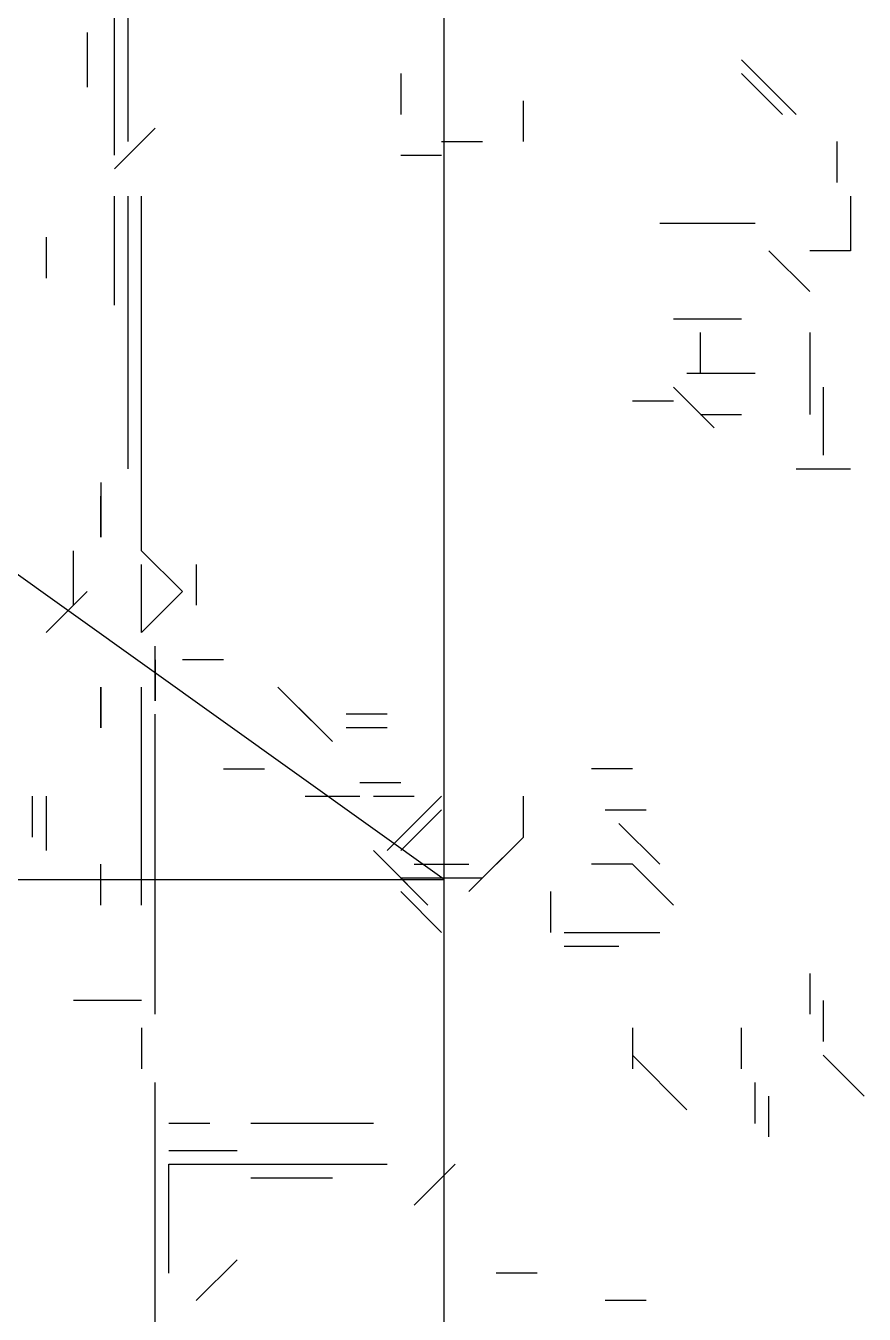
# Model space of a CAD drawing. Extents: x 34 to 168, y 38 to 138.
# Drawn here: x 124.88 to 135.13, y 79.69 to 95.44 of the extents above; entities that cross this region are included whole.
import ezdxf

# ---------------------------------------------------------------- set-up
doc = ezdxf.new("R2010")
doc.units = 0
doc.layers.add('STRUCTURE', color=1, linetype='CONTINUOUS')

msp = doc.modelspace()

# ---------------------------------------------------------------- linework, layer by layer
for p, q in [((125.967, 95.0203), (125.967, 98.3536)), ((125.967, 95.0203), (125.967, 98.3536)), ((125.967, 94.5203), (125.967, 98.3536)), ((125.967, 93.8536), (125.967, 97.8536)), ((126.1337, 94.5203), (126.1337, 97.3536)), ((126.1337, 94.0203), (126.1337, 96.687)), ((126.1337, 94.0203), (126.1337, 96.0203)), ((126.1337, 94.0203), (126.1337, 96.0203)), ((126.1337, 94.0203), (126.1337, 95.687)), ((125.6337, 95.3536), (125.6337, 94.687)), ((126.1337, 94.0203), (126.1337, 95.3536)), ((125.967, 94.687), (125.967, 95.187)), ((133.6337, 95.0203), (134.3003, 94.3536)), ((133.6337, 95.0203), (134.3003, 94.3536)), ((129.467, 94.8536), (129.467, 94.3536)), ((129.467, 94.8536), (129.467, 94.3536)), ((133.6337, 94.8536), (134.1337, 94.3536)), ((133.8003, 94.8536), (134.3003, 94.3536)), ((130.967, 94.0203), (130.967, 94.5203)), ((130.967, 94.0203), (130.967, 94.5203)), ((130.967, 94.0203), (130.967, 94.5203)), ((130.967, 94.0203), (130.967, 94.5203)), ((126.467, 94.187), (125.967, 93.687)), ((129.967, 94.0203), (130.467, 94.0203)), ((129.967, 94.0203), (130.467, 94.0203)), ((134.8003, 94.0203), (134.8003, 93.5203)), ((129.467, 93.8536), (129.967, 93.8536)), ((125.967, 92.0203), (125.967, 93.3536)), ((126.1337, 91.5203), (126.1337, 93.3536)), ((126.1337, 90.5203), (126.1337, 93.3536)), ((126.1337, 91.5203), (126.1337, 93.3536)), ((126.1337, 91.5203), (126.1337, 93.3536)), ((126.1337, 90.8536), (126.1337, 93.3536)), ((126.1337, 90.5203), (126.1337, 93.3536)), ((126.1337, 91.5203), (126.1337, 93.3536)), ((126.3003, 90.187), (126.3003, 93.3536)), ((134.967, 93.3536), (134.967, 92.687)), ((133.3003, 93.0203), (132.6337, 93.0203)), ((133.3003, 93.0203), (132.6337, 93.0203)), ((133.3003, 93.0203), (132.6337, 93.0203)), ((133.3003, 93.0203), (132.6337, 93.0203)), ((133.3003, 93.0203), (132.6337, 93.0203)), ((133.3003, 93.0203), (132.6337, 93.0203)), ((133.3003, 93.0203), (132.8003, 93.0203)), ((133.3003, 93.0203), (132.8003, 93.0203)), ((133.3003, 93.0203), (132.8003, 93.0203)), ((133.3003, 93.0203), (132.8003, 93.0203)), ((133.3003, 93.0203), (132.8003, 93.0203)), ((133.3003, 93.0203), (132.8003, 93.0203)), ((133.3003, 93.0203), (132.8003, 93.0203)), ((133.3003, 93.0203), (132.8003, 93.0203)), ((133.3003, 93.0203), (132.8003, 93.0203)), ((133.3003, 93.0203), (132.8003, 93.0203)), ((133.3003, 93.0203), (132.8003, 93.0203)), ((133.3003, 93.0203), (132.8003, 93.0203)), ((133.8003, 93.0203), (133.3003, 93.0203)), ((125.1337, 92.8536), (125.1337, 92.3536)), ((126.1337, 90.187), (126.1337, 92.8536)), ((133.967, 92.687), (134.467, 92.187)), ((134.967, 92.687), (134.467, 92.687)), ((126.1337, 90.0203), (126.1337, 91.8536)), ((132.8003, 91.8536), (133.3003, 91.8536)), ((132.967, 91.8536), (133.467, 91.8536)), ((132.967, 91.8536), (133.467, 91.8536)), ((132.967, 91.8536), (133.6337, 91.8536)), ((132.967, 91.8536), (133.467, 91.8536)), ((132.967, 91.8536), (133.467, 91.8536)), ((132.967, 91.8536), (133.467, 91.8536)), ((132.967, 91.8536), (133.467, 91.8536)), ((132.967, 91.8536), (133.467, 91.8536)), ((132.967, 91.8536), (133.467, 91.8536)), ((132.967, 91.8536), (133.467, 91.8536)), ((132.967, 91.8536), (133.467, 91.8536)), ((132.967, 91.8536), (133.467, 91.8536)), ((132.967, 91.8536), (133.467, 91.8536)), ((133.1337, 91.187), (133.1337, 91.687)), ((134.467, 91.687), (134.467, 90.687)), ((126.3003, 90.0203), (126.3003, 91.3536)), ((126.3003, 90.0203), (126.3003, 91.3536)), ((126.3003, 89.0203), (126.3003, 91.3536)), ((126.3003, 90.0203), (126.3003, 91.3536)), ((133.6337, 91.187), (132.967, 91.187)), ((133.6337, 91.187), (132.967, 91.187)), ((133.6337, 91.187), (132.967, 91.187)), ((133.6337, 91.187), (132.967, 91.187)), ((133.6337, 91.187), (132.967, 91.187)), ((133.8003, 91.187), (133.1337, 91.187)), ((133.6337, 91.187), (133.1337, 91.187)), ((133.6337, 91.187), (133.1337, 91.187)), ((133.6337, 91.187), (133.1337, 91.187)), ((133.6337, 91.187), (133.1337, 91.187)), ((132.8003, 91.0203), (133.3003, 90.5203)), ((132.8003, 91.0203), (133.3003, 90.5203)), ((132.8003, 91.0203), (133.3003, 90.5203)), ((134.6337, 91.0203), (134.6337, 90.3536)), ((132.3003, 90.8536), (132.8003, 90.8536)), ((126.3003, 89.0203), (126.3003, 90.687)), ((133.1337, 90.687), (133.6337, 90.687)), ((133.1337, 90.687), (133.6337, 90.687)), ((133.1337, 90.687), (133.6337, 90.687)), ((133.1337, 90.687), (133.6337, 90.687)), ((133.1337, 90.687), (133.6337, 90.687)), ((134.6337, 90.687), (134.6337, 90.187)), ((134.6337, 90.687), (134.6337, 90.187)), ((126.3003, 89.0203), (126.3003, 90.3536)), ((126.3003, 89.0203), (126.3003, 90.3536)), ((134.3003, 90.0203), (134.967, 90.0203)), ((125.8003, 89.8536), (125.8003, 89.187)), ((125.8003, 89.187), (125.8003, 89.687)), ((126.3003, 89.0203), (126.3003, 89.687)), ((126.3003, 89.0203), (126.3003, 89.687)), ((126.3003, 89.0203), (126.3003, 89.687)), ((125.467, 88.3536), (125.467, 89.0203)), ((126.8003, 88.5203), (126.3003, 89.0203)), ((126.8003, 88.5203), (126.3003, 89.0203)), ((126.8003, 88.5203), (126.3003, 89.0203)), ((126.3003, 88.187), (126.3003, 88.8536)), ((126.967, 88.8536), (126.967, 88.3536)), ((126.3003, 88.187), (126.3003, 88.687)), ((126.3003, 88.187), (126.3003, 88.687)), ((126.3003, 88.187), (126.3003, 88.687)), ((125.6337, 88.5203), (125.1337, 88.0203)), ((126.3003, 88.0203), (126.8003, 88.5203)), ((126.3003, 88.0203), (126.3003, 88.5203)), ((126.3003, 88.0203), (126.3003, 88.5203)), ((126.3003, 88.0203), (126.3003, 88.5203)), ((126.3003, 88.0203), (126.3003, 88.5203)), ((126.3003, 88.0203), (126.3003, 88.5203)), ((126.467, 87.187), (126.467, 87.8536)), ((126.467, 87.3536), (126.467, 87.8536)), ((126.467, 87.3536), (126.467, 87.8536)), ((126.467, 87.687), (126.467, 87.187)), ((126.467, 87.687), (126.467, 87.187)), ((126.467, 87.687), (126.467, 87.187)), ((127.3003, 87.687), (126.8003, 87.687)), ((127.3003, 87.687), (126.8003, 87.687)), ((125.8003, 87.3536), (125.8003, 86.8536)), ((125.8003, 86.8536), (125.8003, 87.3536)), ((126.3003, 85.3536), (126.3003, 87.3536)), ((126.3003, 86.0203), (126.3003, 87.3536)), ((126.3003, 85.5203), (126.3003, 87.3536)), ((126.3003, 85.3536), (126.3003, 87.3536)), ((126.3003, 84.687), (126.3003, 87.3536)), ((128.467, 86.8536), (127.967, 87.3536)), ((128.467, 86.8536), (127.967, 87.3536)), ((128.467, 86.8536), (127.967, 87.3536)), ((128.467, 86.8536), (127.967, 87.3536)), ((128.467, 86.8536), (127.967, 87.3536)), ((128.467, 86.8536), (127.967, 87.3536)), ((126.3003, 86.687), (126.3003, 87.187)), ((126.3003, 86.687), (126.3003, 87.187)), ((128.6337, 86.687), (128.1337, 87.187)), ((126.467, 84.3536), (126.467, 87.0203)), ((129.3003, 87.0203), (128.8003, 87.0203)), ((129.3003, 86.8536), (128.8003, 86.8536)), ((126.467, 83.687), (126.467, 86.687)), ((126.467, 83.687), (126.467, 86.5203)), ((126.467, 83.687), (126.467, 86.5203)), ((127.3003, 86.3536), (127.8003, 86.3536)), ((132.3003, 86.3536), (131.8003, 86.3536)), ((128.967, 86.187), (129.467, 86.187)), ((124.967, 85.5203), (124.967, 86.0203)), ((125.1337, 86.0203), (125.1337, 85.3536)), ((128.3003, 86.0203), (128.967, 86.0203)), ((129.1337, 86.0203), (129.6337, 86.0203)), ((129.967, 86.0203), (129.3003, 85.3536)), ((130.967, 85.5203), (130.967, 86.0203)), ((130.967, 85.5203), (130.967, 86.0203)), ((130.967, 85.5203), (130.967, 86.0203)), ((130.967, 85.5203), (130.967, 86.0203)), ((126.467, 83.687), (126.467, 85.8536)), ((129.8003, 85.8536), (129.3003, 85.3536)), ((129.8003, 85.8536), (129.3003, 85.3536)), ((129.8003, 85.8536), (129.3003, 85.3536)), ((129.967, 85.8536), (129.467, 85.3536)), ((131.967, 85.8536), (132.467, 85.8536)), ((131.967, 85.8536), (132.467, 85.8536)), ((131.967, 85.8536), (132.467, 85.8536)), ((131.967, 85.8536), (132.467, 85.8536)), ((132.1337, 85.687), (132.6337, 85.187)), ((130.3003, 84.8536), (130.967, 85.5203)), ((130.3003, 84.8536), (130.967, 85.5203)), ((130.3003, 84.8536), (130.967, 85.5203)), ((130.3003, 84.8536), (130.967, 85.5203)), ((130.3003, 84.8536), (130.967, 85.5203)), ((130.467, 85.0203), (130.967, 85.5203)), ((130.467, 85.0203), (130.967, 85.5203)), ((126.467, 83.687), (126.467, 85.3536)), ((129.1337, 85.3536), (129.8003, 84.687)), ((129.1337, 85.3536), (129.8003, 84.687)), ((129.1337, 85.3536), (129.8003, 84.687)), ((125.8003, 84.687), (125.8003, 85.187)), ((126.467, 83.3536), (126.467, 85.187)), ((126.467, 83.3536), (126.467, 85.187)), ((129.3003, 85.187), (129.8003, 84.687)), ((129.3003, 85.187), (129.8003, 84.687)), ((129.3003, 85.187), (129.8003, 84.687)), ((129.3003, 85.187), (129.8003, 84.687)), ((129.6337, 85.187), (130.1337, 85.187)), ((129.8003, 85.187), (130.3003, 85.187)), ((132.3003, 85.187), (131.8003, 85.187)), ((132.3003, 85.187), (131.8003, 85.187)), ((132.3003, 85.187), (131.8003, 85.187)), ((132.3003, 85.187), (131.8003, 85.187)), ((132.3003, 85.187), (131.8003, 85.187)), ((132.3003, 85.187), (131.8003, 85.187)), ((132.3003, 85.187), (131.8003, 85.187)), ((132.3003, 85.187), (131.8003, 85.187)), ((132.8003, 84.687), (132.3003, 85.187)), ((129.467, 85.0203), (130.467, 85.0203)), ((129.8003, 85.0203), (130.467, 85.0203)), ((129.467, 84.8536), (129.967, 84.3536)), ((131.3003, 84.8536), (131.3003, 84.3536)), ((131.3003, 84.8536), (131.3003, 84.3536)), ((131.3003, 84.8536), (131.3003, 84.3536)), ((131.3003, 84.8536), (131.3003, 84.3536)), ((131.3003, 84.8536), (131.3003, 84.3536)), ((131.3003, 84.8536), (131.3003, 84.3536)), ((131.3003, 84.8536), (131.3003, 84.3536)), ((131.3003, 84.8536), (131.3003, 84.3536)), ((131.3003, 84.8536), (131.3003, 84.3536)), ((126.467, 83.3536), (126.467, 84.5203)), ((131.467, 84.3536), (132.1337, 84.3536)), ((131.467, 84.3536), (132.1337, 84.3536)), ((132.1337, 84.3536), (132.6337, 84.3536)), ((132.1337, 84.3536), (132.6337, 84.3536)), ((132.1337, 84.3536), (132.6337, 84.3536)), ((126.467, 83.687), (126.467, 84.187)), ((131.467, 84.187), (132.1337, 84.187)), ((131.467, 84.187), (131.967, 84.187)), ((131.467, 84.187), (131.967, 84.187)), ((131.467, 84.187), (132.1337, 84.187)), ((131.467, 84.187), (132.1337, 84.187)), ((131.467, 84.187), (132.1337, 84.187)), ((131.467, 84.187), (131.967, 84.187)), ((131.467, 84.187), (131.967, 84.187)), ((131.467, 84.187), (131.967, 84.187)), ((131.467, 84.187), (132.1337, 84.187)), ((131.6337, 84.187), (132.1337, 84.187)), ((134.467, 83.8536), (134.467, 83.3536)), ((126.3003, 83.5203), (125.467, 83.5203)), ((134.6337, 83.5203), (134.6337, 83.0203)), ((134.6337, 83.5203), (134.6337, 83.0203)), ((134.6337, 83.5203), (134.6337, 83.0203)), ((134.6337, 83.5203), (134.6337, 83.0203)), ((134.6337, 83.5203), (134.6337, 83.0203)), ((126.3003, 83.187), (126.3003, 82.687)), ((126.3003, 83.187), (126.3003, 82.687)), ((132.3003, 83.187), (132.3003, 82.687)), ((132.3003, 83.187), (132.3003, 82.687)), ((132.3003, 83.187), (132.3003, 82.687)), ((132.3003, 83.187), (132.3003, 82.687)), ((132.3003, 83.187), (132.3003, 82.687)), ((132.3003, 83.187), (132.3003, 82.687)), ((132.3003, 83.187), (132.3003, 82.687)), ((133.6337, 82.687), (133.6337, 83.187)), ((133.6337, 82.687), (133.6337, 83.187)), ((133.6337, 82.687), (133.6337, 83.187)), ((133.6337, 82.687), (133.6337, 83.187)), ((133.6337, 82.687), (133.6337, 83.187)), ((133.6337, 82.687), (133.6337, 83.187)), ((133.6337, 82.687), (133.6337, 83.187)), ((133.6337, 82.687), (133.6337, 83.187)), ((133.6337, 82.687), (133.6337, 83.187)), ((133.6337, 82.687), (133.6337, 83.187)), ((132.3003, 82.8536), (132.967, 82.187)), ((134.6337, 82.8536), (135.1337, 82.3536)), ((126.467, 80.5203), (126.467, 82.5203)), ((126.467, 79.187), (126.467, 82.5203)), ((126.467, 80.0203), (126.467, 82.5203)), ((126.467, 79.8536), (126.467, 82.5203)), ((126.467, 79.187), (126.467, 82.5203)), ((126.467, 79.187), (126.467, 82.5203)), ((126.467, 80.8536), (126.467, 82.5203)), ((126.467, 80.0203), (126.467, 82.5203)), ((133.8003, 82.0203), (133.8003, 82.5203)), ((133.8003, 82.0203), (133.8003, 82.5203)), ((133.8003, 82.0203), (133.8003, 82.5203)), ((133.8003, 82.0203), (133.8003, 82.5203)), ((133.8003, 82.0203), (133.8003, 82.5203)), ((133.8003, 82.0203), (133.8003, 82.5203)), ((133.8003, 82.0203), (133.8003, 82.5203)), ((133.967, 81.8536), (133.967, 82.3536)), ((127.1337, 82.0203), (126.6337, 82.0203)), ((127.1337, 82.0203), (126.6337, 82.0203)), ((127.1337, 82.0203), (126.6337, 82.0203)), ((127.1337, 82.0203), (126.6337, 82.0203)), ((127.1337, 82.0203), (126.6337, 82.0203)), ((127.1337, 82.0203), (126.6337, 82.0203)), ((127.1337, 82.0203), (126.6337, 82.0203)), ((127.1337, 82.0203), (126.6337, 82.0203)), ((127.1337, 82.0203), (126.6337, 82.0203)), ((127.1337, 82.0203), (126.6337, 82.0203)), ((127.1337, 82.0203), (126.6337, 82.0203)), ((128.3003, 82.0203), (127.6337, 82.0203)), ((128.967, 82.0203), (127.8003, 82.0203)), ((128.967, 82.0203), (127.8003, 82.0203)), ((128.967, 82.0203), (127.8003, 82.0203)), ((128.967, 82.0203), (127.967, 82.0203)), ((128.967, 82.0203), (127.967, 82.0203)), ((128.967, 82.0203), (128.1337, 82.0203)), ((129.1337, 82.0203), (128.1337, 82.0203)), ((128.967, 82.0203), (128.1337, 82.0203)), ((129.1337, 82.0203), (128.1337, 82.0203)), ((129.1337, 82.0203), (128.1337, 82.0203)), ((129.1337, 82.0203), (128.3003, 82.0203)), ((128.967, 82.0203), (128.3003, 82.0203)), ((126.6337, 81.687), (127.467, 81.687)), ((126.6337, 81.687), (127.467, 81.687)), ((126.6337, 81.687), (127.1337, 81.687)), ((126.6337, 80.187), (126.6337, 81.5203)), ((126.6337, 81.5203), (127.1337, 81.5203)), ((126.6337, 81.5203), (127.6337, 81.5203)), ((126.6337, 81.5203), (127.6337, 81.5203)), ((126.6337, 81.5203), (127.6337, 81.5203)), ((127.1337, 81.5203), (128.1337, 81.5203)), ((127.1337, 81.5203), (127.6337, 81.5203)), ((127.1337, 81.5203), (127.6337, 81.5203)), ((127.1337, 81.5203), (128.1337, 81.5203)), ((127.6337, 81.5203), (128.3003, 81.5203)), ((127.6337, 81.5203), (128.1337, 81.5203)), ((127.6337, 81.5203), (128.1337, 81.5203)), ((128.1337, 81.5203), (128.6337, 81.5203)), ((128.6337, 81.5203), (129.1337, 81.5203)), ((128.6337, 81.5203), (129.1337, 81.5203)), ((128.6337, 81.5203), (129.1337, 81.5203)), ((128.8003, 81.5203), (129.3003, 81.5203)), ((128.8003, 81.5203), (129.3003, 81.5203)), ((128.8003, 81.5203), (129.3003, 81.5203)), ((130.1337, 81.5203), (129.6337, 81.0203)), ((127.6337, 81.3536), (128.1337, 81.3536)), ((128.1337, 81.3536), (128.6337, 81.3536)), ((127.467, 80.3536), (126.967, 79.8536)), ((131.1337, 80.187), (130.6337, 80.187)), ((131.1337, 80.187), (130.6337, 80.187)), ((131.1337, 80.187), (130.6337, 80.187)), ((131.1337, 80.187), (130.6337, 80.187)), ((131.1337, 80.187), (130.6337, 80.187)), ((132.467, 79.8536), (131.967, 79.8536))]:
    msp.add_line(p, q)
at = {"layer": 'STRUCTURE', "color": 1}
for p, q in [((130, 55), (130, 118)), ((130, 85), (95, 110)), ((52, 85), (130, 85))]:
    msp.add_line(p, q, dxfattribs=at)

doc.saveas('drawing.dxf')
